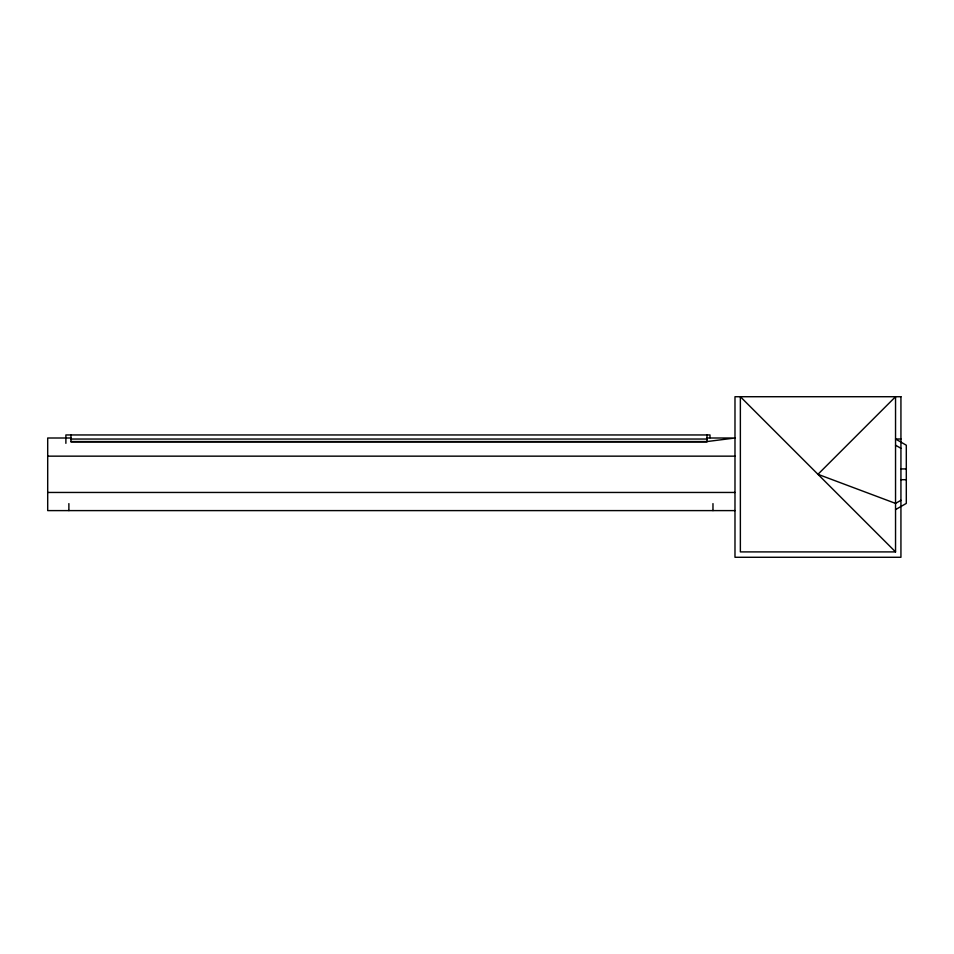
<?xml version="1.0" encoding="UTF-8"?>
<svg xmlns="http://www.w3.org/2000/svg" width="954" height="954" viewBox="0 0 954 954"><rect width="100%" height="100%" fill="white"/><g stroke="black" fill="none" stroke-linecap="round" stroke-linejoin="round"><path stroke-width="1.43" d="M900.922 500.301L895.544 503.402L817.96 474.305L895.544 396.721L895.544 551.901L740.364 551.901L740.364 396.721L895.544 551.901M895.544 509.615L906.3 503.414L906.3 445.208L895.544 438.995L900.934 438.995M70.954 438.005L47.7 438.005L47.7 510.605L734.985 510.605M706.986 438.005L734.985 438.005L706.986 441.559L70.954 441.559M70.954 439.043L706.986 439.043M47.7 456.155L734.985 456.155M900.934 468.927L906.3 468.927M900.934 479.695L906.3 479.695M47.7 492.455L734.985 492.455M895.544 445.208L900.922 448.308M712.972 503.617L712.972 510.605M709.991 437.743L709.991 434.952L65.886 434.952L65.886 443.336M706.986 434.952L706.986 441.893L70.954 441.893L70.954 434.952M68.879 503.617L68.879 510.605M900.934 396.721L734.985 396.721L734.985 557.279L900.934 557.279L900.934 396.721"/></g></svg>
